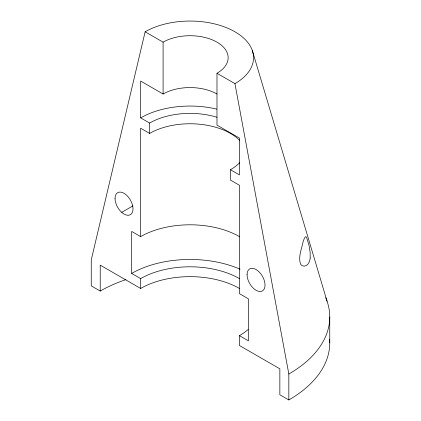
<?xml version="1.0" encoding="UTF-8"?>
<svg xmlns="http://www.w3.org/2000/svg" width="421" height="421" viewBox="0 0 421 421"><rect width="100%" height="100%" fill="white"/><g stroke="black" fill="none" stroke-linecap="round" stroke-linejoin="round"><path stroke-width="0.63" d="M248.122 329.538A69.86 40.332 0 0 1 239.438 335.653L239.438 345.504L279.854 368.838L279.854 394.766L288.832 399.95L288.832 374.022L234.944 83.642A63.508 36.664 0 0 0 234.944 31.791A63.508 36.664 0 0 0 145.134 31.791L91.246 259.946L91.246 285.875L100.224 291.058A127.016 73.333 0 0 1 125.932 279.607M121.701 212.358L132.994 205.843M216.983 94.015A38.106 21.997 0 0 0 163.095 94.015L140.64 81.048L140.64 117.864L145.724 115.207A69.86 40.332 0 0 1 216.773 109.123M145.134 31.791L163.095 42.158A38.106 21.997 0 0 1 216.983 42.158A38.106 21.997 0 0 1 216.983 73.27L216.983 125.126L239.438 138.088L239.438 174.904L230.455 169.721A57.156 33.001 0 0 0 239.67 162.753M216.983 73.27L234.944 83.642M140.64 117.864L149.623 123.053A57.156 33.001 0 0 1 216.983 117.285M239.67 140.393A57.156 33.001 0 0 0 149.623 133.42L140.64 128.237L140.64 236.613A69.86 40.332 0 0 1 239.438 236.613M140.64 236.613L131.662 231.429L131.662 273.429L140.64 278.613A69.86 40.332 0 0 1 239.438 278.613M239.438 335.653L248.416 340.836L248.416 298.836L239.438 293.647L239.438 185.277L230.455 180.088L230.455 169.721M239.438 288.464A69.86 40.332 0 0 0 140.64 288.464L100.224 265.13L100.224 291.058M252.326 50.562L327.07 301.247M329.754 316.987L329.754 342.91M163.095 42.158L163.095 94.015M149.623 123.053L149.623 133.42M140.64 278.613L140.64 288.464M325.696 297.679A139.714 80.664 0 0 1 288.832 374.022M329.611 339.258A139.714 80.664 0 0 1 288.832 399.95M131.662 273.429A82.558 47.668 0 0 1 240.102 269.23M310.188 258.062C309.845 261.415 308.219 265.614 304.388 266.167L302.399 265.851L300.757 264.472C298.126 258.073 300.941 250.9 302.467 244.548C302.962 241.833 303.815 239.086 305.309 236.802L306.114 236.839L306.767 237.928L309.056 245.511L310.161 252.468L310.188 258.062M115.044 198.501A12.704 7.331 60 0 0 128.516 215.257A12.704 7.331 60 0 0 128.516 197.296A12.704 7.331 60 0 0 115.044 198.501M247.069 274.724A12.704 7.331 60 0 0 260.541 291.485A12.704 7.331 60 0 0 260.541 273.518A12.704 7.331 60 0 0 247.069 274.724"/></g></svg>
